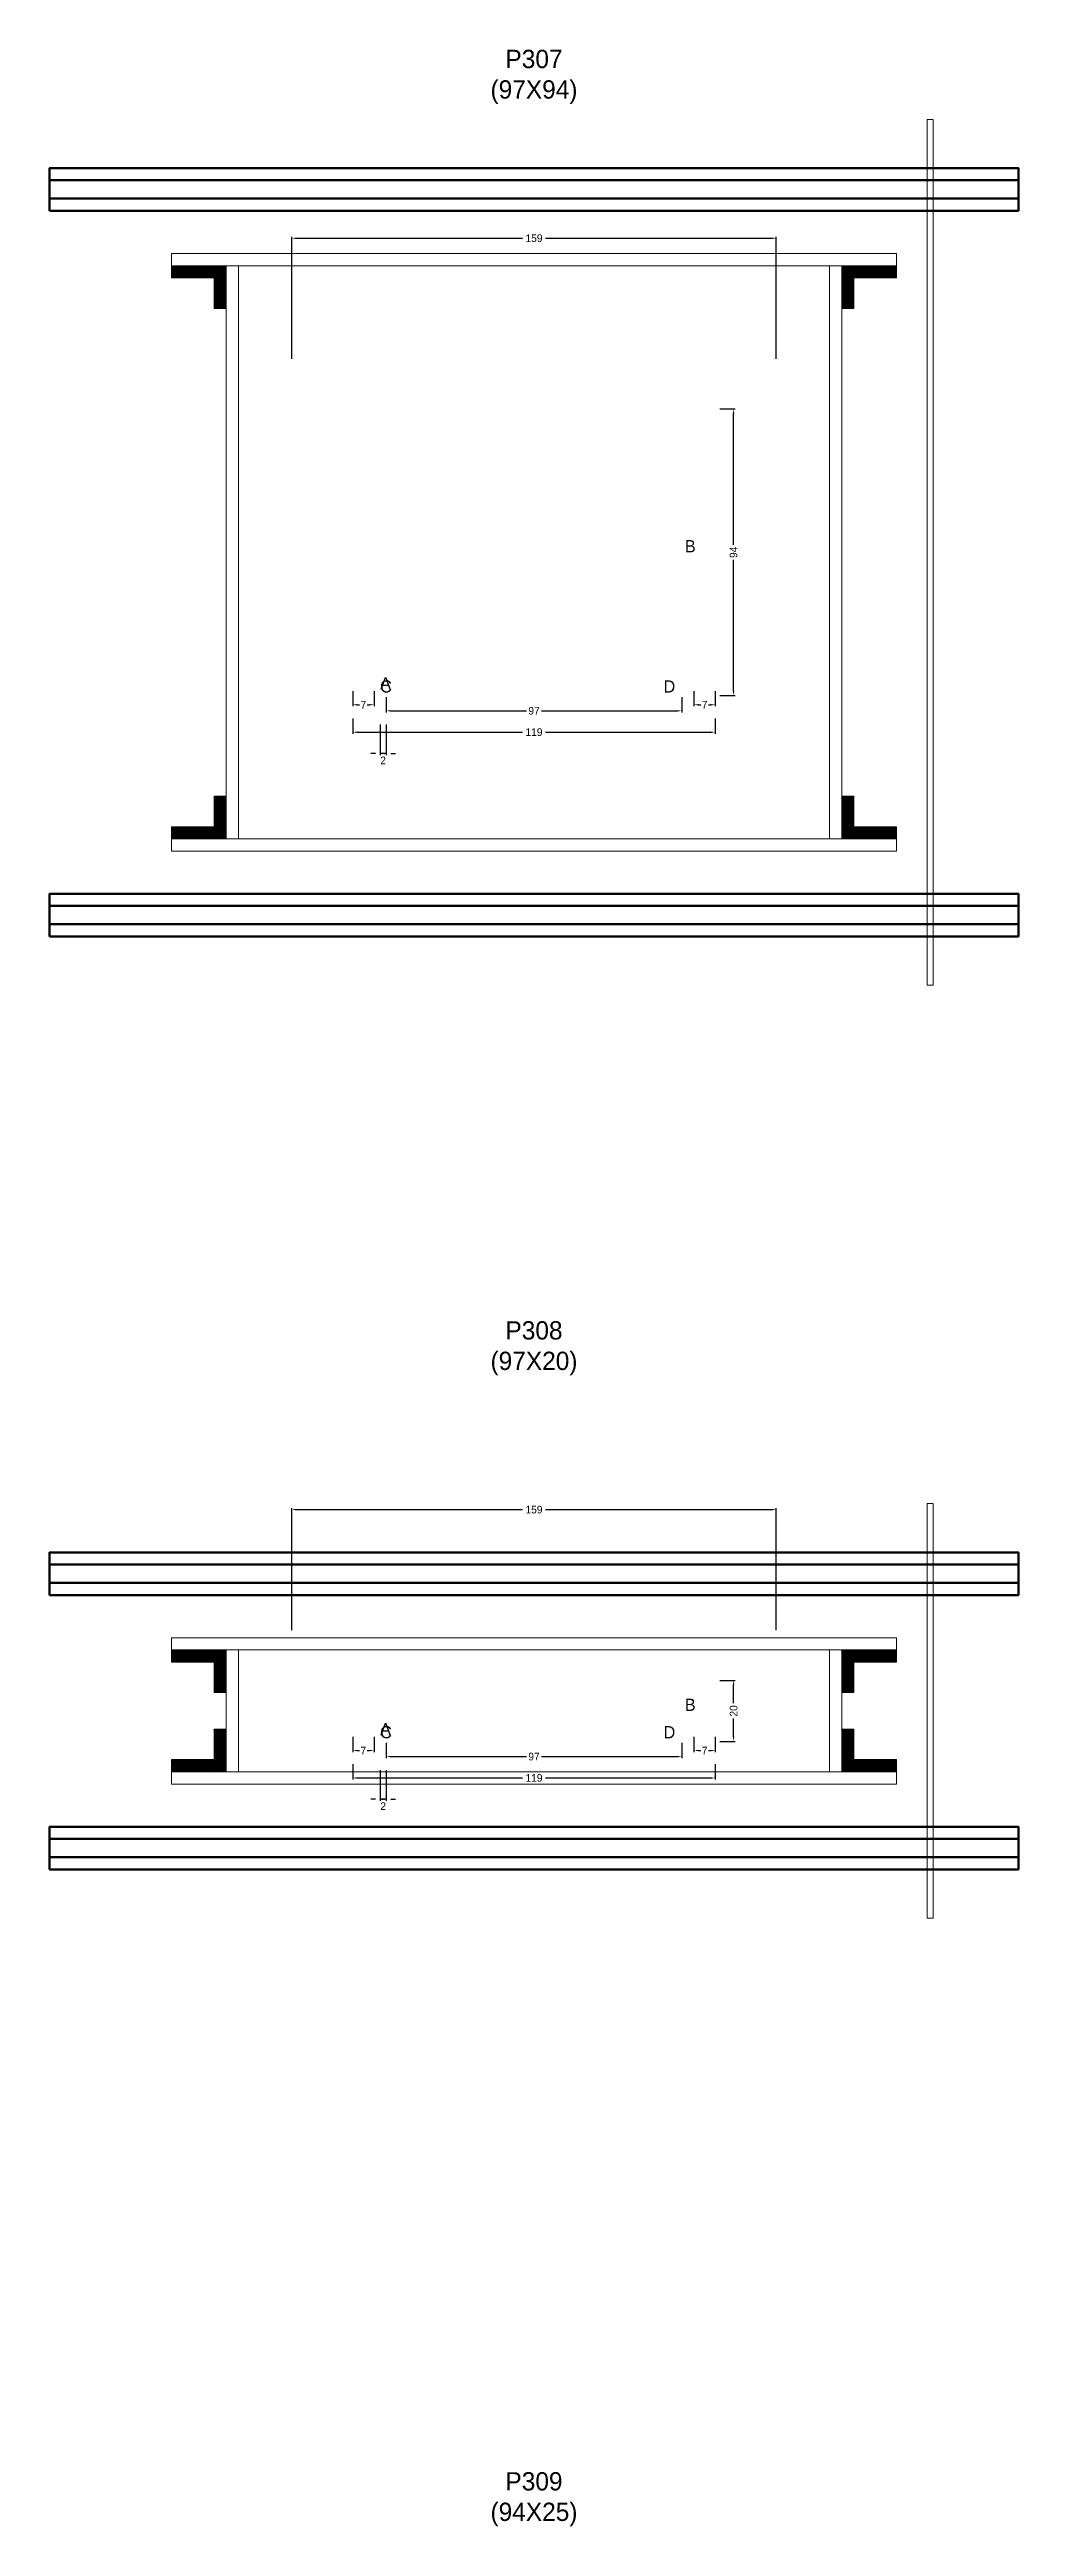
# Model space of a CAD drawing. Header units: centimetres. Extents: x -10500 to 4147, y -7606 to 295.
# Drawn here: x -159 to 159, y -4308 to -3495 of the extents above; entities that cross this region are included whole.
import ezdxf

# ---------------------------------------------------------------- set-up
doc = ezdxf.new("R2010")
doc.units = ezdxf.units.CM
for name, color, linetype in [('COTA', 241, 'Continuous'), ('GRAVATA', 224, 'Continuous'), ('Hachura', 251, 'Continuous'), ('NOMENCLATURA', 7, 'Continuous'), ('SARRAFO', 251, 'Continuous')]:
    doc.layers.add(name, color=color, linetype=linetype)
doc.dimstyles.new('cotax2', dxfattribs={"dimtxt": 2.5, "dimasz": 1.5, "dimexe": 0.5, "dimexo": 0.5, "dimgap": 0.5, "dimtad": 1, "dimcen": 2.5, "dimazin": 3, "dimtfac": 1, "dimtmove": 0, "dimatfit": 3})

# ---------------------------------------------------------------- blocks, each defined once
blk = doc.blocks.new('_CLOSEDFILLED')
at = {"color": 0, "linetype": 'BYBLOCK'}
blk.add_solid([(-1, 0.16), (0, 0), (-1, -0.16)], dxfattribs=at)
blk = doc.blocks.new('*D274')
for p, q in [((-59.5, -3714.5), (-59.5, -3719.5)), ((-58, -3719), (-3.75, -3719)), ((3.75, -3719), (58, -3719)), ((59.5, -3714.5), (59.5, -3719.5))]:
    blk.add_line(p, q)
at = {"layer": 'Defpoints'}
for p in [(-59.5, -3714), (-59.5, -3719), (59.5, -3714)]:
    blk.add_point(p, dxfattribs=at)
at = {"layer": 'COTA', "xscale": 1.5, "yscale": 1.5, "rotation": 180}
blk.add_blockref('_CLOSEDFILLED', (-59.5, -3719), dxfattribs=at)
at = {"layer": 'COTA', "xscale": 1.5, "yscale": 1.5}
blk.add_blockref('_CLOSEDFILLED', (59.5, -3719), dxfattribs=at)
at = {"layer": 'COTA', "insert": (0, -3719), "char_height": 2.5, "attachment_point": 5}
blk.add_mtext('119', dxfattribs=at)
blk = doc.blocks.new('*D275')
for p, q in [((-48.5, -3707.5), (-48.5, -3712.5)), ((-47, -3712), (-2.5, -3712)), ((2.5, -3712), (47, -3712)), ((48.5, -3707.5), (48.5, -3712.5))]:
    blk.add_line(p, q)
at = {"layer": 'Defpoints'}
for p in [(-48.5, -3707), (-48.5, -3712), (48.5, -3707)]:
    blk.add_point(p, dxfattribs=at)
at = {"layer": 'COTA', "xscale": 1.5, "yscale": 1.5, "rotation": 180}
blk.add_blockref('_CLOSEDFILLED', (-48.5, -3712), dxfattribs=at)
at = {"layer": 'COTA', "xscale": 1.5, "yscale": 1.5}
blk.add_blockref('_CLOSEDFILLED', (48.5, -3712), dxfattribs=at)
at = {"layer": 'COTA', "insert": (0, -3712), "char_height": 2.5, "attachment_point": 5}
blk.add_mtext('97', dxfattribs=at)
blk = doc.blocks.new('*D276')
for p, q in [((61, -3613), (66, -3613)), ((65.5, -3657.5), (65.5, -3614.5)), ((65.5, -3705.5), (65.5, -3662.5)), ((61, -3707), (66, -3707))]:
    blk.add_line(p, q)
at = {"layer": 'Defpoints'}
for p in [(60.5, -3613), (60.5, -3707), (65.5, -3707)]:
    blk.add_point(p, dxfattribs=at)
at = {"layer": 'COTA', "xscale": 1.5, "yscale": 1.5}
for p, rotation in [((65.5, -3613), 90), ((65.5, -3707), 270)]:
    blk.add_blockref('_CLOSEDFILLED', p, dxfattribs=dict(at, rotation=rotation))
at = {"layer": 'COTA', "insert": (65.5, -3660), "char_height": 2.5, "attachment_point": 5, "rotation": 90}
blk.add_mtext('94', dxfattribs=at)
blk = doc.blocks.new('*D277')
for p, q in [((-59.5, -3705.5), (-59.5, -3710.5)), ((-58, -3710), (-57.25, -3710)), ((-54.75, -3710), (-54, -3710)), ((-52.5, -3705.5), (-52.5, -3710.5))]:
    blk.add_line(p, q)
at = {"layer": 'Defpoints'}
for p in [(-59.5, -3705), (-59.5, -3710), (-52.5, -3705)]:
    blk.add_point(p, dxfattribs=at)
at = {"layer": 'COTA', "xscale": 1.5, "yscale": 1.5, "rotation": 180}
blk.add_blockref('_CLOSEDFILLED', (-59.5, -3710), dxfattribs=at)
at = {"layer": 'COTA', "xscale": 1.5, "yscale": 1.5}
blk.add_blockref('_CLOSEDFILLED', (-52.5, -3710), dxfattribs=at)
at = {"layer": 'COTA', "insert": (-56, -3710), "char_height": 2.5, "attachment_point": 5}
blk.add_mtext('7', dxfattribs=at)
blk = doc.blocks.new('*D278')
for p, q in [((52.5, -3705.5), (52.5, -3710.5)), ((54, -3710), (54.75, -3710)), ((57.25, -3710), (58, -3710)), ((59.5, -3705.5), (59.5, -3710.5))]:
    blk.add_line(p, q)
at = {"layer": 'Defpoints'}
for p in [(52.5, -3705), (52.5, -3710), (59.5, -3705)]:
    blk.add_point(p, dxfattribs=at)
at = {"layer": 'COTA', "xscale": 1.5, "yscale": 1.5, "rotation": 180}
blk.add_blockref('_CLOSEDFILLED', (52.5, -3710), dxfattribs=at)
at = {"layer": 'COTA', "xscale": 1.5, "yscale": 1.5}
blk.add_blockref('_CLOSEDFILLED', (59.5, -3710), dxfattribs=at)
at = {"layer": 'COTA', "insert": (56, -3710), "char_height": 2.5, "attachment_point": 5}
blk.add_mtext('7', dxfattribs=at)
blk = doc.blocks.new('*D279')
for p, q in [((-79.5, -3596.5), (-79.5, -3556.5)), ((-78, -3557), (-3.75, -3557)), ((3.75, -3557), (78, -3557)), ((79.5, -3596.5), (79.5, -3556.5))]:
    blk.add_line(p, q)
at = {"layer": 'Defpoints'}
for p in [(-79.5, -3557), (-79.5, -3597), (79.5, -3597)]:
    blk.add_point(p, dxfattribs=at)
at = {"layer": 'COTA', "xscale": 1.5, "yscale": 1.5, "rotation": 180}
blk.add_blockref('_CLOSEDFILLED', (-79.5, -3557), dxfattribs=at)
at = {"layer": 'COTA', "xscale": 1.5, "yscale": 1.5}
blk.add_blockref('_CLOSEDFILLED', (79.5, -3557), dxfattribs=at)
at = {"layer": 'COTA', "insert": (0, -3557), "char_height": 2.5, "attachment_point": 5}
blk.add_mtext('159', dxfattribs=at)
blk = doc.blocks.new('*D300')
for p, q in [((-59.5, -4057.5), (-59.5, -4062.5)), ((59.5, -4057.5), (59.5, -4062.5)), ((-58, -4062), (-3.75, -4062)), ((3.75, -4062), (58, -4062))]:
    blk.add_line(p, q)
at = {"layer": 'Defpoints'}
for p in [(-59.5, -4057), (59.5, -4057), (-59.5, -4062)]:
    blk.add_point(p, dxfattribs=at)
at = {"layer": 'COTA', "xscale": 1.5, "yscale": 1.5, "rotation": 180}
blk.add_blockref('_CLOSEDFILLED', (-59.5, -4062), dxfattribs=at)
at = {"layer": 'COTA', "xscale": 1.5, "yscale": 1.5}
blk.add_blockref('_CLOSEDFILLED', (59.5, -4062), dxfattribs=at)
at = {"layer": 'COTA', "insert": (0, -4062), "char_height": 2.5, "attachment_point": 5}
blk.add_mtext('119', dxfattribs=at)
blk = doc.blocks.new('*D301')
for p, q in [((-48.5, -4050.5), (-48.5, -4055.5)), ((48.5, -4050.5), (48.5, -4055.5)), ((-47, -4055), (-2.5, -4055)), ((2.5, -4055), (47, -4055))]:
    blk.add_line(p, q)
at = {"layer": 'Defpoints'}
for p in [(-48.5, -4050), (48.5, -4050), (-48.5, -4055)]:
    blk.add_point(p, dxfattribs=at)
at = {"layer": 'COTA', "xscale": 1.5, "yscale": 1.5, "rotation": 180}
blk.add_blockref('_CLOSEDFILLED', (-48.5, -4055), dxfattribs=at)
at = {"layer": 'COTA', "xscale": 1.5, "yscale": 1.5}
blk.add_blockref('_CLOSEDFILLED', (48.5, -4055), dxfattribs=at)
at = {"layer": 'COTA', "insert": (0, -4055), "char_height": 2.5, "attachment_point": 5}
blk.add_mtext('97', dxfattribs=at)
blk = doc.blocks.new('*D302')
for p, q in [((61, -4030), (66, -4030)), ((65.5, -4037.5), (65.5, -4031.5)), ((65.5, -4048.5), (65.5, -4042.5)), ((61, -4050), (66, -4050))]:
    blk.add_line(p, q)
at = {"layer": 'Defpoints'}
for p in [(60.5, -4030), (60.5, -4050), (65.5, -4050)]:
    blk.add_point(p, dxfattribs=at)
at = {"layer": 'COTA', "xscale": 1.5, "yscale": 1.5}
for p, rotation in [((65.5, -4030), 90), ((65.5, -4050), 270)]:
    blk.add_blockref('_CLOSEDFILLED', p, dxfattribs=dict(at, rotation=rotation))
at = {"layer": 'COTA', "insert": (65.5, -4040), "char_height": 2.5, "attachment_point": 5, "rotation": 90}
blk.add_mtext('20', dxfattribs=at)
blk = doc.blocks.new('*D303')
for p, q in [((-59.5, -4048.5), (-59.5, -4053.5)), ((-58, -4053), (-57.25, -4053)), ((-54.75, -4053), (-54, -4053)), ((-52.5, -4048.5), (-52.5, -4053.5))]:
    blk.add_line(p, q)
at = {"layer": 'Defpoints'}
for p in [(-59.5, -4048), (-59.5, -4053), (-52.5, -4048)]:
    blk.add_point(p, dxfattribs=at)
at = {"layer": 'COTA', "xscale": 1.5, "yscale": 1.5, "rotation": 180}
blk.add_blockref('_CLOSEDFILLED', (-59.5, -4053), dxfattribs=at)
at = {"layer": 'COTA', "xscale": 1.5, "yscale": 1.5}
blk.add_blockref('_CLOSEDFILLED', (-52.5, -4053), dxfattribs=at)
at = {"layer": 'COTA', "insert": (-56, -4053), "char_height": 2.5, "attachment_point": 5}
blk.add_mtext('7', dxfattribs=at)
blk = doc.blocks.new('*D304')
for p, q in [((52.5, -4048.5), (52.5, -4053.5)), ((54, -4053), (54.75, -4053)), ((57.25, -4053), (58, -4053)), ((59.5, -4048.5), (59.5, -4053.5))]:
    blk.add_line(p, q)
at = {"layer": 'Defpoints'}
for p in [(52.5, -4048), (52.5, -4053), (59.5, -4048)]:
    blk.add_point(p, dxfattribs=at)
at = {"layer": 'COTA', "xscale": 1.5, "yscale": 1.5, "rotation": 180}
blk.add_blockref('_CLOSEDFILLED', (52.5, -4053), dxfattribs=at)
at = {"layer": 'COTA', "xscale": 1.5, "yscale": 1.5}
blk.add_blockref('_CLOSEDFILLED', (59.5, -4053), dxfattribs=at)
at = {"layer": 'COTA', "insert": (56, -4053), "char_height": 2.5, "attachment_point": 5}
blk.add_mtext('7', dxfattribs=at)
blk = doc.blocks.new('*D305')
for p, q in [((-79.5, -4013.5), (-79.5, -3973.5)), ((-78, -3974), (-3.75, -3974)), ((3.75, -3974), (78, -3974)), ((79.5, -4013.5), (79.5, -3973.5))]:
    blk.add_line(p, q)
at = {"layer": 'Defpoints'}
for p in [(-79.5, -3974), (-79.5, -4014), (79.5, -4014)]:
    blk.add_point(p, dxfattribs=at)
at = {"layer": 'COTA', "xscale": 1.5, "yscale": 1.5, "rotation": 180}
blk.add_blockref('_CLOSEDFILLED', (-79.5, -3974), dxfattribs=at)
at = {"layer": 'COTA', "xscale": 1.5, "yscale": 1.5}
blk.add_blockref('_CLOSEDFILLED', (79.5, -3974), dxfattribs=at)
at = {"layer": 'COTA', "insert": (0, -3974), "char_height": 2.5, "attachment_point": 5}
blk.add_mtext('159', dxfattribs=at)

msp = doc.modelspace()

# ---------------------------------------------------------------- hatches: boundary and pattern name
at = {"layer": 'SARRAFO'}
h = msp.add_hatch(dxfattribs=at)
h.set_pattern_fill('SOLID', scale=2)
h.paths.add_polyline_path([(-119, -3570), (-105, -3570), (-105, -3566), (-119, -3566)])
h = msp.add_hatch(dxfattribs=at)
h.set_pattern_fill('SOLID', scale=2)
h.paths.add_polyline_path([(-105, -3580), (-101, -3580), (-101, -3566), (-105, -3566)])
h = msp.add_hatch(dxfattribs=at)
h.set_pattern_fill('SOLID', scale=2)
h.paths.add_polyline_path([(101, -3580), (105, -3580), (105, -3566), (101, -3566)])
h = msp.add_hatch(dxfattribs=at)
h.set_pattern_fill('SOLID', scale=2)
h.paths.add_polyline_path([(105, -3570), (119, -3570), (119, -3566), (105, -3566)])
h = msp.add_hatch(dxfattribs=at)
h.set_pattern_fill('SOLID', scale=2)
h.paths.add_polyline_path([(-105, -3754), (-101, -3754), (-101, -3740), (-105, -3740)])
h = msp.add_hatch(dxfattribs=at)
h.set_pattern_fill('SOLID', scale=2)
h.paths.add_polyline_path([(101, -3754), (105, -3754), (105, -3740), (101, -3740)])
h = msp.add_hatch(dxfattribs=at)
h.set_pattern_fill('SOLID', scale=2)
h.paths.add_polyline_path([(-119, -3754), (-105, -3754), (-105, -3750), (-119, -3750)])
h = msp.add_hatch(dxfattribs=at)
h.set_pattern_fill('SOLID', scale=2)
h.paths.add_polyline_path([(105, -3754), (119, -3754), (119, -3750), (105, -3750)])
h = msp.add_hatch(dxfattribs=at)
h.set_pattern_fill('SOLID', scale=2)
h.paths.add_polyline_path([(-119, -4024), (-105, -4024), (-105, -4020), (-119, -4020)])
h = msp.add_hatch(dxfattribs=at)
h.set_pattern_fill('SOLID', scale=2)
h.paths.add_polyline_path([(-105, -4034), (-101, -4034), (-101, -4020), (-105, -4020)])
h = msp.add_hatch(dxfattribs=at)
h.set_pattern_fill('SOLID', scale=2)
h.paths.add_polyline_path([(101, -4034), (105, -4034), (105, -4020), (101, -4020)])
h = msp.add_hatch(dxfattribs=at)
h.set_pattern_fill('SOLID', scale=2)
h.paths.add_polyline_path([(105, -4024), (119, -4024), (119, -4020), (105, -4020)])
h = msp.add_hatch(dxfattribs=at)
h.set_pattern_fill('SOLID', scale=2)
h.paths.add_polyline_path([(-105, -4060), (-101, -4060), (-101, -4046), (-105, -4046)])
h = msp.add_hatch(dxfattribs=at)
h.set_pattern_fill('SOLID', scale=2)
h.paths.add_polyline_path([(101, -4060), (105, -4060), (105, -4046), (101, -4046)])
h = msp.add_hatch(dxfattribs=at)
h.set_pattern_fill('SOLID', scale=2)
h.paths.add_polyline_path([(-119, -4060), (-105, -4060), (-105, -4056), (-119, -4056)])
h = msp.add_hatch(dxfattribs=at)
h.set_pattern_fill('SOLID', scale=2)
h.paths.add_polyline_path([(105, -4060), (119, -4060), (119, -4056), (105, -4056)])

# ---------------------------------------------------------------- linework, layer by layer
at = {"layer": 'GRAVATA', "lineweight": 50}
for points in [[(-159, -3548), (159, -3548), (159, -3534), (-159, -3534)], [(-159, -3544), (159, -3544), (159, -3538), (-159, -3538)], [(-159, -3786), (159, -3786), (159, -3772), (-159, -3772)], [(-159, -3782), (159, -3782), (159, -3776), (-159, -3776)], [(-159, -4002), (159, -4002), (159, -3988), (-159, -3988)], [(-159, -3998), (159, -3998), (159, -3992), (-159, -3992)], [(-159, -4092), (159, -4092), (159, -4078), (-159, -4078)], [(-159, -4088), (159, -4088), (159, -4082), (-159, -4082)]]:
    msp.add_lwpolyline(points, close=True, dxfattribs=at)
at = {"layer": 'Hachura', "lineweight": 13}
for points in [[(129, -3802), (131, -3802), (131, -3518), (129, -3518)], [(129, -4108), (131, -4108), (131, -3972), (129, -3972)]]:
    msp.add_lwpolyline(points, close=True, dxfattribs=at)
at = {"layer": 'Hachura', "lineweight": 18}
for points in [[(-119, -3566), (119, -3566), (119, -3562), (-119, -3562)], [(-101, -3754), (-97, -3754), (-97, -3566), (-101, -3566)], [(97, -3754), (101, -3754), (101, -3566), (97, -3566)], [(-119, -3758), (119, -3758), (119, -3754), (-119, -3754)], [(-119, -4020), (119, -4020), (119, -4016), (-119, -4016)], [(-101, -4060), (-97, -4060), (-97, -4020), (-101, -4020)], [(97, -4060), (101, -4060), (101, -4020), (97, -4020)], [(-119, -4064), (119, -4064), (119, -4060), (-119, -4060)]]:
    msp.add_lwpolyline(points, close=True, dxfattribs=at)
at = {"layer": 'SARRAFO', "lineweight": 13}
for points in [[(-119, -3570), (-105, -3570), (-105, -3566), (-119, -3566)], [(-105, -3580), (-101, -3580), (-101, -3566), (-105, -3566)], [(101, -3580), (105, -3580), (105, -3566), (101, -3566)], [(105, -3570), (119, -3570), (119, -3566), (105, -3566)], [(-105, -3754), (-101, -3754), (-101, -3740), (-105, -3740)], [(101, -3754), (105, -3754), (105, -3740), (101, -3740)], [(-119, -3754), (-105, -3754), (-105, -3750), (-119, -3750)], [(105, -3754), (119, -3754), (119, -3750), (105, -3750)], [(-119, -4024), (-105, -4024), (-105, -4020), (-119, -4020)], [(-105, -4034), (-101, -4034), (-101, -4020), (-105, -4020)], [(101, -4034), (105, -4034), (105, -4020), (101, -4020)], [(105, -4024), (119, -4024), (119, -4020), (105, -4020)], [(-105, -4060), (-101, -4060), (-101, -4046), (-105, -4046)], [(101, -4060), (105, -4060), (105, -4046), (101, -4046)], [(-119, -4060), (-105, -4060), (-105, -4056), (-119, -4056)], [(105, -4060), (119, -4060), (119, -4056), (105, -4056)]]:
    msp.add_lwpolyline(points, close=True, dxfattribs=at)

# ---------------------------------------------------------------- texts
at = {"layer": 'NOMENCLATURA'}
for s, p in [('B', (49.5, -3660)), ('A', (-50.5, -3705)), ('C', (-50.5, -3706)), ('D', (42.5, -3706)), ('B', (49.5, -4040)), ('A', (-50.5, -4048)), ('C', (-50.5, -4049)), ('D', (42.5, -4049))]:
    msp.add_text(s, height=4, dxfattribs=at).set_placement(p)
at = {"layer": 'NOMENCLATURA', "char_height": 6, "attachment_point": 8}
for s, insert in [('P307\\P(97X94)', (0, -3513)), ('P308\\P(97X20)', (0, -3930)), ('P309\\P(94X25)', (0, -4307.5))]:
    msp.add_mtext(s, dxfattribs=dict(at, insert=insert))

# ---------------------------------------------------------------- dimensions: what is measured, and where the dimension line sits
at = {"layer": 'COTA'}
for base, p1, p2, picture, middle in [((-79.5, -3557), (-79.5, -3597), (79.5, -3597), '*D279', (0, -3557)), ((-59.5, -3710), (-59.5, -3705), (-52.5, -3705), '*D277', (-56, -3710)), ((-48.5, -3712), (-48.5, -3707), (48.5, -3707), '*D275', (0, -3712)), ((52.5, -3710), (52.5, -3705), (59.5, -3705), '*D278', (56, -3710)), ((-59.5, -3719), (-59.5, -3714), (59.5, -3714), '*D274', (0, -3719)), ((-79.5, -3974), (-79.5, -4014), (79.5, -4014), '*D305', (0, -3974)), ((-59.5, -4053), (-59.5, -4048), (-52.5, -4048), '*D303', (-56, -4053)), ((-48.5, -4055), (-48.5, -4050), (48.5, -4050), '*D301', (0, -4055)), ((52.5, -4053), (52.5, -4048), (59.5, -4048), '*D304', (56, -4053)), ((-59.5, -4062), (-59.5, -4057), (59.5, -4057), '*D300', (0, -4062))]:
    dim = msp.add_linear_dim(base=base, p1=p1, p2=p2, dimstyle='cotax2', dxfattribs=at)
    dim.commit()
    dim.dimension.update_dxf_attribs({"geometry": picture, "text_midpoint": middle})
for base, p1, p2, picture, middle in [((65.5, -3707), (60.5, -3707), (60.5, -3613), '*D276', (65.5, -3660)), ((65.5, -4050), (60.5, -4050), (60.5, -4030), '*D302', (65.5, -4040))]:
    dim = msp.add_linear_dim(base=base, p1=p1, p2=p2, angle=90, dimstyle='cotax2', dxfattribs=at)
    dim.commit()
    dim.dimension.update_dxf_attribs({"geometry": picture, "text_midpoint": middle})
for base, p1, p2 in [((-48.5, -3726), (-48.5, -3716), (-50.5, -3716)), ((-48.5, -4069), (-48.5, -4059), (-50.5, -4059))]:
    msp.add_linear_dim(base=base, p1=p1, p2=p2, dimstyle='cotax2', dxfattribs=at).render()

doc.saveas('drawing.dxf')
